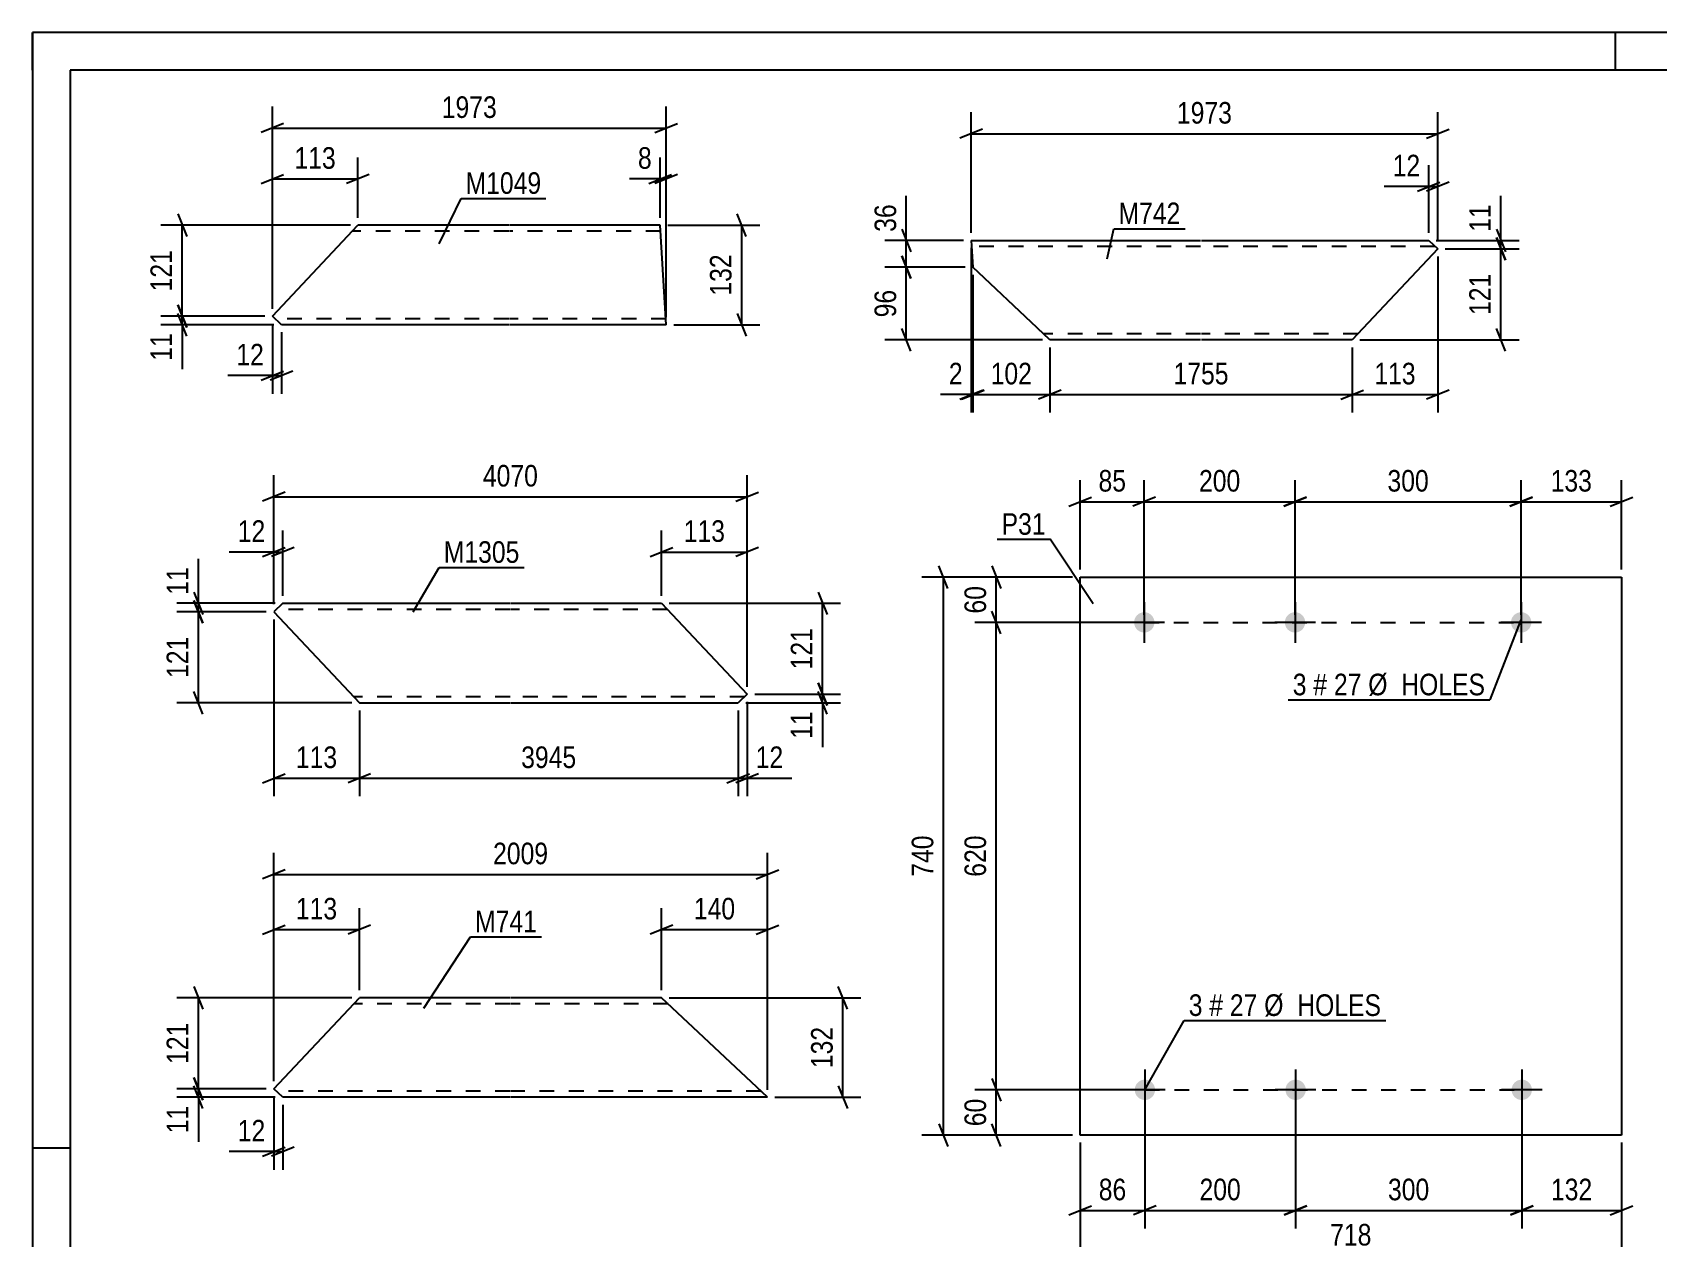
# Model space of a CAD drawing. Header units: millimetres. Extents: x 0 to 420, y 0 to 297.
# Drawn here: x 0 to 215.6, y 137.2 to 297 of the extents above; entities that cross this region are included whole.
import ezdxf

# ---------------------------------------------------------------- set-up
doc = ezdxf.new("R2010")
doc.units = ezdxf.units.MM
doc.linetypes.add('DXK_LINE_DOT2', pattern=[3.9198, 1.9599, -1.9599])
doc.styles.add('Arial Narrow', font='ARIALN.TTF', dxfattribs={"height": 0.2})

# ---------------------------------------------------------------- blocks, each defined once
blk = doc.blocks.new('Unknown-761548151-1163')
at = {"color": 5, "linetype": 'Continuous'}
for p, q in [((420, 297), (0, 297)), ((0, 297), (0, 0)), ((0, 292), (0, 297)), ((210, 292), (210, 297)), ((415, 292), (5, 292)), ((5, 292), (5, 5)), ((5, 149), (0, 149))]:
    blk.add_line(p, q, dxfattribs=at)
blk = doc.blocks.new('Part-761548151-17917 - 17916')
at = {"color": 2, "linetype": 'Continuous'}
for p, q in [((32.01, 156.91), (43.36, 168.98)), ((63.36, 168.98), (43.36, 168.98)), ((83.46, 168.98), (63.46, 168.98)), ((97.5, 155.78), (83.46, 168.98)), ((33.21, 155.78), (32.01, 156.91)), ((63.36, 155.78), (33.21, 155.78)), ((97.5, 155.78), (63.46, 155.78))]:
    blk.add_line(p, q, dxfattribs=at)
at = {"color": 7, "linetype": 'DXK_LINE_DOT2'}
for p, q in [((63.36, 168.18), (42.61, 168.18)), ((84.31, 168.18), (63.46, 168.18)), ((63.36, 156.58), (32.36, 156.58)), ((96.65, 156.58), (63.46, 156.58)), ((96.4, 156.81), (96.45, 156.76)), ((96.58, 156.64), (96.65, 156.58))]:
    blk.add_line(p, q, dxfattribs=at)
blk = doc.blocks.new('Part-761548151-17900 - 17897')
at = {"color": 2, "linetype": 'Continuous'}
for p, q in [((31.82, 259.37), (43.17, 271.44)), ((63.17, 271.44), (43.17, 271.44)), ((83.27, 271.44), (63.27, 271.44)), ((84.08, 258.24), (83.27, 271.44)), ((33.02, 258.24), (31.82, 259.37)), ((63.17, 258.24), (33.02, 258.24)), ((84.08, 258.24), (63.27, 258.24))]:
    blk.add_line(p, q, dxfattribs=at)
at = {"color": 7, "linetype": 'DXK_LINE_DOT2'}
for p, q in [((63.17, 270.64), (42.42, 270.64)), ((83.32, 270.64), (63.27, 270.64)), ((63.17, 259.04), (32.17, 259.04)), ((84.03, 259.04), (63.27, 259.04)), ((84.03, 259.04), (84.03, 259.1))]:
    blk.add_line(p, q, dxfattribs=at)
blk = doc.blocks.new('Part-761548151-17907 - 17906')
at = {"color": 2, "linetype": 'Continuous'}
for p, q in [((33.21, 221.29), (32.01, 220.16)), ((32.01, 220.16), (43.36, 208.09)), ((33.21, 221.29), (63.36, 221.29)), ((63.46, 221.29), (83.46, 221.29)), ((83.46, 221.29), (94.81, 209.23)), ((94.81, 209.23), (93.61, 208.09)), ((43.36, 208.09), (63.36, 208.09)), ((63.46, 208.09), (93.61, 208.09))]:
    blk.add_line(p, q, dxfattribs=at)
at = {"color": 7, "linetype": 'DXK_LINE_DOT2'}
for p, q in [((63.36, 220.49), (32.36, 220.49)), ((84.21, 220.49), (63.46, 220.49)), ((63.36, 208.89), (42.61, 208.89)), ((94.46, 208.89), (63.46, 208.89))]:
    blk.add_line(p, q, dxfattribs=at)
blk = doc.blocks.new('Part-761548151-17988 - 17987')
at = {"color": 2, "linetype": 'Continuous'}
for p, q in [((124.52, 269.43), (124.74, 265.86)), ((124.52, 269.43), (154.97, 269.43)), ((155.07, 269.43), (185.22, 269.43)), ((186.42, 268.3), (175.07, 256.23)), ((185.22, 269.43), (186.42, 268.3)), ((133.27, 257.83), (124.74, 265.86)), ((134.97, 256.23), (133.27, 257.83)), ((154.97, 256.23), (134.97, 256.23)), ((175.07, 256.23), (155.07, 256.23))]:
    blk.add_line(p, q, dxfattribs=at)
at = {"color": 7, "linetype": 'DXK_LINE_DOT2'}
for p, q in [((154.97, 268.63), (124.57, 268.63)), ((186.07, 268.63), (155.07, 268.63)), ((134.85, 256.36), (133.27, 257.83)), ((154.97, 257.03), (134.12, 257.03)), ((175.83, 257.03), (155.07, 257.03))]:
    blk.add_line(p, q, dxfattribs=at)
blk = doc.blocks.new('Bolt-761548151-18124 - 18122')
at = {"linetype": 'Continuous'}
for points in [[(147.49, 217.41, -1), (147.49, 220.11, -1)], [(167.49, 217.41, -1), (167.49, 220.11, -1)], [(197.49, 217.41, -1), (197.49, 220.11, -1)]]:
    blk.add_hatch(color=1, dxfattribs=at).paths.add_polyline_path(points)
at = {"color": 1, "linetype": 'Continuous'}
for p, q in [((147.49, 221.46), (147.49, 216.06)), ((167.49, 221.46), (167.49, 216.06)), ((197.49, 221.46), (197.49, 216.06)), ((150.19, 218.76), (144.79, 218.76)), ((170.19, 218.76), (164.79, 218.76)), ((200.19, 218.76), (194.79, 218.76))]:
    blk.add_line(p, q, dxfattribs=at)
blk = doc.blocks.new('Part-761548151-18123 - 18122')
at = {"color": 2, "linetype": 'Continuous'}
for p, q in [((138.99, 150.76), (138.99, 224.76)), ((138.99, 224.76), (210.79, 224.76)), ((210.79, 224.76), (210.79, 150.76)), ((210.79, 150.76), (138.99, 150.76))]:
    blk.add_line(p, q, dxfattribs=at)
blk = doc.blocks.new('Bolt-761548151-18125 - 18122')
at = {"linetype": 'Continuous'}
for points in [[(147.57, 155.41, -1), (147.57, 158.11, -1)], [(167.57, 155.41, -1), (167.57, 158.11, -1)], [(197.57, 155.41, -1), (197.57, 158.11, -1)]]:
    blk.add_hatch(color=1, dxfattribs=at).paths.add_polyline_path(points)
at = {"color": 1, "linetype": 'Continuous'}
for p, q in [((147.57, 159.46), (147.57, 154.06)), ((167.57, 159.46), (167.57, 154.06)), ((197.57, 159.46), (197.57, 154.06)), ((150.27, 156.76), (144.87, 156.76)), ((170.27, 156.76), (164.87, 156.76)), ((200.27, 156.76), (194.87, 156.76))]:
    blk.add_line(p, q, dxfattribs=at)
blk = doc.blocks.new('Line-761548151-21253 - 18122')
at = {"color": 1, "linetype": 'DXK_LINE_DOT2'}
blk.add_line((147.57, 156.76), (197.57, 156.76), dxfattribs=at)
blk = doc.blocks.new('Line-761548151-21266 - 18122')
at = {"color": 1, "linetype": 'DXK_LINE_DOT2'}
blk.add_line((147.49, 218.76), (197.49, 218.76), dxfattribs=at)
blk = doc.blocks.new('StraightDimension-761548151-18254 - 17916')
at = {"color": 7, "linetype": 'Continuous'}
for p, q in [((32.01, 155.91), (32.01, 146.16)), ((33.21, 154.78), (33.21, 146.16)), ((30.51, 147.96), (33.51, 149.16)), ((34.71, 149.16), (31.71, 147.96)), ((32.01, 148.56), (33.21, 148.56))]:
    blk.add_line(p, q, dxfattribs=at)
at = {"color": 0}
blk.add_wipeout([(31.49, 149.31), (31.49, 153.51), (26.63, 153.51), (26.63, 149.31)], dxfattribs=at)
at = {"color": 7, "linetype": 'Continuous'}
blk.add_line((32.01, 148.56), (26.1, 148.56), dxfattribs=at)
blk.add_line((32.01, 148.56), (26.1, 148.56), dxfattribs=at)
at = {"color": 3, "style": 'Arial Narrow'}
blk.add_text('12', height=2.863, dxfattribs=at).set_placement((27.23, 149.91))
blk = doc.blocks.new('StraightDimension-761548151-18246 - 17916')
at = {"color": 7, "linetype": 'Continuous'}
for p, q in [((83.46, 169.98), (83.46, 180.86)), ((97.5, 156.78), (97.5, 180.86)), ((84.96, 178.61), (81.96, 177.41)), ((83.46, 178.01), (97.5, 178.01)), ((96, 177.41), (99, 178.61))]:
    blk.add_line(p, q, dxfattribs=at)
at = {"color": 0}
blk.add_wipeout([(93.82, 178.76), (93.82, 182.96), (87.14, 182.96), (87.14, 178.76)], dxfattribs=at)
at = {"color": 3, "style": 'Arial Narrow'}
blk.add_text('140', height=2.863, dxfattribs=at).set_placement((87.74, 179.36))
blk = doc.blocks.new('StraightDimension-761548151-20603 - 17916')
at = {"color": 7, "linetype": 'Continuous'}
for p, q in [((21.41, 170.48), (22.61, 167.48)), ((42.36, 168.98), (19.16, 168.98)), ((22.01, 156.91), (22.01, 168.98)), ((22.61, 155.41), (21.41, 158.41)), ((31.01, 156.91), (19.16, 156.91))]:
    blk.add_line(p, q, dxfattribs=at)
at = {"color": 0}
blk.add_wipeout([(21.26, 166.28), (17.06, 166.28), (17.06, 159.6), (21.26, 159.6)], dxfattribs=at)
at = {"color": 3, "style": 'Arial Narrow'}
blk.add_text('121', height=2.863, rotation=90.0002, dxfattribs=at).set_placement((20.66, 160.2))
blk = doc.blocks.new('StraightDimension-761548151-18266 - 17916')
at = {"color": 7, "linetype": 'Continuous'}
for p, q in [((108.1, 167.48), (106.9, 170.48)), ((84.46, 168.98), (109.9, 168.98)), ((107.5, 155.78), (107.5, 168.98)), ((98.5, 155.78), (109.9, 155.78)), ((106.9, 157.28), (108.1, 154.28))]:
    blk.add_line(p, q, dxfattribs=at)
at = {"color": 0}
blk.add_wipeout([(106.75, 165.72), (102.55, 165.72), (102.55, 159.03), (106.75, 159.03)], dxfattribs=at)
at = {"color": 3, "style": 'Arial Narrow'}
blk.add_text('132', height=2.863, rotation=90.0002, dxfattribs=at).set_placement((106.15, 159.63))
blk = doc.blocks.new('StraightDimension-761548151-18250 - 17916')
at = {"color": 7, "linetype": 'Continuous'}
for p, q in [((32.01, 157.91), (32.01, 180.86)), ((43.36, 169.98), (43.36, 180.86)), ((30.51, 177.41), (33.51, 178.61)), ((32.01, 178.01), (43.36, 178.01)), ((44.86, 178.61), (41.86, 177.41))]:
    blk.add_line(p, q, dxfattribs=at)
at = {"color": 0}
blk.add_wipeout([(41.03, 178.76), (41.03, 182.96), (34.34, 182.96), (34.34, 178.76)], dxfattribs=at)
at = {"color": 3, "style": 'Arial Narrow'}
blk.add_text('113', height=2.863, dxfattribs=at).set_placement((34.94, 179.36))
blk = doc.blocks.new('StraightDimension-761548151-18272 - 17916')
at = {"color": 7, "linetype": 'Continuous'}
for p, q in [((32.01, 157.91), (32.01, 188.18)), ((97.5, 156.78), (97.5, 188.18)), ((33.51, 185.93), (30.51, 184.73)), ((96, 184.73), (99, 185.93)), ((32.01, 185.33), (97.5, 185.33))]:
    blk.add_line(p, q, dxfattribs=at)
at = {"color": 0}
blk.add_wipeout([(69.01, 186.08), (69.01, 190.28), (60.5, 190.28), (60.5, 186.08)], dxfattribs=at)
at = {"color": 3, "style": 'Arial Narrow'}
blk.add_text('2009', height=2.863, dxfattribs=at).set_placement((61.1, 186.68))
blk = doc.blocks.new('StraightDimension-761548151-20604 - 17916')
at = {"color": 7, "linetype": 'Continuous'}
for p, q in [((21.41, 158.41), (22.61, 155.41)), ((31.01, 156.91), (19.16, 156.91)), ((32.21, 155.78), (19.16, 155.78)), ((22.61, 154.28), (21.41, 157.28)), ((22.01, 155.78), (22.01, 156.91))]:
    blk.add_line(p, q, dxfattribs=at)
at = {"color": 0}
blk.add_wipeout([(21.26, 155.25), (17.06, 155.25), (17.06, 150.39), (21.26, 150.39)], dxfattribs=at)
at = {"color": 7, "linetype": 'Continuous'}
blk.add_line((22.01, 155.78), (22.01, 149.87), dxfattribs=at)
blk.add_line((22.01, 155.78), (22.01, 149.87), dxfattribs=at)
at = {"color": 3, "style": 'Arial Narrow'}
blk.add_text('11', height=2.863, rotation=90.0002, dxfattribs=at).set_placement((20.66, 150.99))
blk = doc.blocks.new('StraightDimension-761548151-18206 - 17897')
at = {"color": 7, "linetype": 'Continuous'}
for p, q in [((31.82, 260.37), (31.82, 287.17)), ((84.08, 259.24), (84.08, 287.17)), ((33.32, 284.92), (30.32, 283.72)), ((82.58, 283.72), (85.58, 284.92)), ((31.82, 284.32), (84.08, 284.32))]:
    blk.add_line(p, q, dxfattribs=at)
at = {"color": 0}
blk.add_wipeout([(62.21, 285.07), (62.21, 289.27), (53.69, 289.27), (53.69, 285.07)], dxfattribs=at)
at = {"color": 3, "style": 'Arial Narrow'}
blk.add_text('1973', height=2.863, dxfattribs=at).set_placement((54.29, 285.67))
blk = doc.blocks.new('StraightDimension-761548151-18188 - 17897')
at = {"color": 7, "linetype": 'Continuous'}
for p, q in [((31.82, 258.37), (31.82, 249.09)), ((33.02, 257.24), (33.02, 249.09)), ((30.32, 250.89), (33.32, 252.09)), ((34.52, 252.09), (31.52, 250.89)), ((31.82, 251.49), (33.02, 251.49))]:
    blk.add_line(p, q, dxfattribs=at)
at = {"color": 0}
blk.add_wipeout([(31.29, 252.24), (31.29, 256.44), (26.44, 256.44), (26.44, 252.24)], dxfattribs=at)
at = {"color": 7, "linetype": 'Continuous'}
blk.add_line((31.82, 251.49), (25.91, 251.49), dxfattribs=at)
blk.add_line((31.82, 251.49), (25.91, 251.49), dxfattribs=at)
at = {"color": 3, "style": 'Arial Narrow'}
blk.add_text('12', height=2.863, dxfattribs=at).set_placement((27.04, 252.84))
blk = doc.blocks.new('StraightDimension-761548151-18180 - 17897')
at = {"color": 7, "linetype": 'Continuous'}
for p, q in [((83.27, 272.44), (83.27, 280.43)), ((84.08, 259.24), (84.08, 280.43)), ((81.77, 276.98), (84.77, 278.18)), ((85.58, 278.18), (82.58, 276.98)), ((83.27, 277.58), (84.08, 277.58))]:
    blk.add_line(p, q, dxfattribs=at)
at = {"color": 0}
blk.add_wipeout([(82.74, 278.33), (82.74, 282.53), (79.72, 282.53), (79.72, 278.33)], dxfattribs=at)
at = {"color": 7, "linetype": 'Continuous'}
blk.add_line((83.27, 277.58), (79.19, 277.58), dxfattribs=at)
blk.add_line((83.27, 277.58), (79.19, 277.58), dxfattribs=at)
at = {"color": 3, "style": 'Arial Narrow'}
blk.add_text('8', height=2.86, dxfattribs=at).set_placement((80.32, 278.93))
blk = doc.blocks.new('StraightDimension-761548151-18200 - 17897')
at = {"color": 7, "linetype": 'Continuous'}
for p, q in [((94.68, 269.94), (93.48, 272.94)), ((84.27, 271.44), (96.48, 271.44)), ((94.08, 258.24), (94.08, 271.44)), ((93.48, 259.74), (94.68, 256.74)), ((85.08, 258.24), (96.48, 258.24))]:
    blk.add_line(p, q, dxfattribs=at)
at = {"color": 0}
blk.add_wipeout([(93.33, 268.18), (89.13, 268.18), (89.13, 261.5), (93.33, 261.5)], dxfattribs=at)
at = {"color": 3, "style": 'Arial Narrow'}
blk.add_text('132', height=2.863, rotation=90.0002, dxfattribs=at).set_placement((92.73, 262.1))
blk = doc.blocks.new('StraightDimension-761548151-18184 - 17897')
at = {"color": 7, "linetype": 'Continuous'}
for p, q in [((31.82, 260.37), (31.82, 280.43)), ((43.17, 272.44), (43.17, 280.43)), ((30.32, 276.98), (33.32, 278.18)), ((44.67, 278.18), (41.67, 276.98)), ((31.82, 277.58), (43.17, 277.58))]:
    blk.add_line(p, q, dxfattribs=at)
at = {"color": 0}
blk.add_wipeout([(40.84, 278.33), (40.84, 282.53), (34.15, 282.53), (34.15, 278.33)], dxfattribs=at)
at = {"color": 3, "style": 'Arial Narrow'}
blk.add_text('113', height=2.863, dxfattribs=at).set_placement((34.75, 278.93))
blk = doc.blocks.new('StraightDimension-761548151-20289 - 17897')
at = {"color": 7, "linetype": 'Continuous'}
for p, q in [((19.26, 272.94), (20.46, 269.94)), ((42.17, 271.44), (17.01, 271.44)), ((19.86, 259.37), (19.86, 271.44)), ((20.46, 257.87), (19.26, 260.87)), ((30.82, 259.37), (17.01, 259.37))]:
    blk.add_line(p, q, dxfattribs=at)
at = {"color": 0}
blk.add_wipeout([(19.11, 268.75), (14.91, 268.75), (14.91, 262.06), (19.11, 262.06)], dxfattribs=at)
at = {"color": 3, "style": 'Arial Narrow'}
blk.add_text('121', height=2.863, rotation=90.0002, dxfattribs=at).set_placement((18.51, 262.66))
blk = doc.blocks.new('StraightDimension-761548151-20290 - 17897')
at = {"color": 7, "linetype": 'Continuous'}
for p, q in [((19.26, 260.87), (20.46, 257.87)), ((30.82, 259.37), (17.01, 259.37)), ((20.46, 256.74), (19.26, 259.74)), ((19.86, 258.24), (19.86, 259.37)), ((32.02, 258.24), (17.01, 258.24))]:
    blk.add_line(p, q, dxfattribs=at)
at = {"color": 0}
blk.add_wipeout([(19.11, 257.71), (14.91, 257.71), (14.91, 252.86), (19.11, 252.86)], dxfattribs=at)
at = {"color": 7, "linetype": 'Continuous'}
blk.add_line((19.86, 258.24), (19.86, 252.33), dxfattribs=at)
blk.add_line((19.86, 258.24), (19.86, 252.33), dxfattribs=at)
at = {"color": 3, "style": 'Arial Narrow'}
blk.add_text('11', height=2.863, rotation=90.0002, dxfattribs=at).set_placement((18.51, 253.46))
blk = doc.blocks.new('StraightDimension-761548151-18242 - 17906')
at = {"color": 7, "linetype": 'Continuous'}
for p, q in [((32.01, 221.16), (32.01, 238.28)), ((94.81, 210.23), (94.81, 238.28)), ((33.51, 236.03), (30.51, 234.83)), ((32.01, 235.43), (94.81, 235.43)), ((93.31, 234.83), (96.31, 236.03))]:
    blk.add_line(p, q, dxfattribs=at)
at = {"color": 0}
blk.add_wipeout([(67.67, 236.18), (67.67, 240.38), (59.15, 240.38), (59.15, 236.18)], dxfattribs=at)
at = {"color": 3, "style": 'Arial Narrow'}
blk.add_text('4070', height=2.863, dxfattribs=at).set_placement((59.75, 236.78))
blk = doc.blocks.new('StraightDimension-761548151-20555 - 17906')
at = {"color": 7, "linetype": 'Continuous'}
for p, q in [((93.61, 207.09), (93.61, 195.69)), ((94.81, 208.23), (94.81, 195.69)), ((92.11, 197.49), (95.11, 198.69)), ((96.31, 198.69), (93.31, 197.49)), ((93.61, 198.09), (94.81, 198.09))]:
    blk.add_line(p, q, dxfattribs=at)
at = {"color": 0}
blk.add_wipeout([(100.19, 198.84), (100.19, 203.04), (95.34, 203.04), (95.34, 198.84)], dxfattribs=at)
at = {"color": 7, "linetype": 'Continuous'}
blk.add_line((94.81, 198.09), (100.72, 198.09), dxfattribs=at)
blk.add_line((94.81, 198.09), (100.72, 198.09), dxfattribs=at)
at = {"color": 3, "style": 'Arial Narrow'}
blk.add_text('12', height=2.863, dxfattribs=at).set_placement((95.94, 199.44))
blk = doc.blocks.new('StraightDimension-761548151-18218 - 17906')
at = {"color": 7, "linetype": 'Continuous'}
for p, q in [((83.46, 222.29), (83.46, 230.94)), ((94.81, 210.23), (94.81, 230.94)), ((81.96, 227.49), (84.96, 228.69)), ((96.31, 228.69), (93.31, 227.49)), ((83.46, 228.09), (94.81, 228.09))]:
    blk.add_line(p, q, dxfattribs=at)
at = {"color": 0}
blk.add_wipeout([(92.48, 228.84), (92.48, 233.04), (85.79, 233.04), (85.79, 228.84)], dxfattribs=at)
at = {"color": 3, "style": 'Arial Narrow'}
blk.add_text('113', height=2.863, dxfattribs=at).set_placement((86.39, 229.44))
blk = doc.blocks.new('StraightDimension-761548151-20470 - 17906')
at = {"color": 7, "linetype": 'Continuous'}
for p, q in [((104.21, 222.79), (105.41, 219.79)), ((84.46, 221.29), (107.21, 221.29)), ((104.81, 209.23), (104.81, 221.29)), ((95.81, 209.23), (107.21, 209.23)), ((105.41, 207.73), (104.21, 210.73))]:
    blk.add_line(p, q, dxfattribs=at)
at = {"color": 0}
blk.add_wipeout([(104.06, 218.6), (99.86, 218.6), (99.86, 211.92), (104.06, 211.92)], dxfattribs=at)
at = {"color": 3, "style": 'Arial Narrow'}
blk.add_text('121', height=2.863, rotation=90.0002, dxfattribs=at).set_placement((103.46, 212.52))
blk = doc.blocks.new('StraightDimension-761548151-18222 - 17906')
at = {"color": 7, "linetype": 'Continuous'}
for p, q in [((32.01, 221.16), (32.01, 230.94)), ((33.21, 222.29), (33.21, 230.94)), ((30.51, 227.49), (33.51, 228.69)), ((34.71, 228.69), (31.71, 227.49)), ((32.01, 228.09), (33.21, 228.09))]:
    blk.add_line(p, q, dxfattribs=at)
at = {"color": 0}
blk.add_wipeout([(31.49, 228.84), (31.49, 233.04), (26.63, 233.04), (26.63, 228.84)], dxfattribs=at)
at = {"color": 7, "linetype": 'Continuous'}
blk.add_line((32.01, 228.09), (26.1, 228.09), dxfattribs=at)
blk.add_line((32.01, 228.09), (26.1, 228.09), dxfattribs=at)
at = {"color": 3, "style": 'Arial Narrow'}
blk.add_text('12', height=2.863, dxfattribs=at).set_placement((27.23, 229.44))
blk = doc.blocks.new('StraightDimension-761548151-20387 - 17906')
at = {"color": 7, "linetype": 'Continuous'}
for p, q in [((21.41, 222.79), (22.61, 219.79)), ((32.21, 221.29), (19.16, 221.29)), ((31.01, 220.16), (19.16, 220.16)), ((22.61, 218.66), (21.41, 221.66)), ((22.01, 220.16), (22.01, 221.29))]:
    blk.add_line(p, q, dxfattribs=at)
at = {"color": 0}
blk.add_wipeout([(21.26, 226.68), (17.06, 226.68), (17.06, 221.82), (21.26, 221.82)], dxfattribs=at)
at = {"color": 7, "linetype": 'Continuous'}
blk.add_line((22.01, 221.29), (22.01, 227.2), dxfattribs=at)
blk.add_line((22.01, 221.29), (22.01, 227.2), dxfattribs=at)
at = {"color": 3, "style": 'Arial Narrow'}
blk.add_text('11', height=2.863, rotation=90.0002, dxfattribs=at).set_placement((20.66, 222.42))
blk = doc.blocks.new('StraightDimension-761548151-20388 - 17906')
at = {"color": 7, "linetype": 'Continuous'}
for p, q in [((31.01, 220.16), (19.16, 220.16)), ((21.41, 221.66), (22.61, 218.66)), ((22.01, 208.09), (22.01, 220.16)), ((22.61, 206.59), (21.41, 209.59)), ((42.36, 208.09), (19.16, 208.09))]:
    blk.add_line(p, q, dxfattribs=at)
at = {"color": 0}
blk.add_wipeout([(21.26, 217.47), (17.06, 217.47), (17.06, 210.79), (21.26, 210.79)], dxfattribs=at)
at = {"color": 3, "style": 'Arial Narrow'}
blk.add_text('121', height=2.863, rotation=90.0002, dxfattribs=at).set_placement((20.66, 211.39))
blk = doc.blocks.new('StraightDimension-761548151-20471 - 17906')
at = {"color": 7, "linetype": 'Continuous'}
for p, q in [((95.81, 209.23), (107.21, 209.23)), ((104.21, 210.73), (105.41, 207.73)), ((105.41, 206.59), (104.21, 209.59)), ((104.81, 208.09), (104.81, 209.23)), ((94.61, 208.09), (107.21, 208.09))]:
    blk.add_line(p, q, dxfattribs=at)
at = {"color": 0}
blk.add_wipeout([(104.06, 207.57), (99.86, 207.57), (99.86, 202.71), (104.06, 202.71)], dxfattribs=at)
at = {"color": 7, "linetype": 'Continuous'}
blk.add_line((104.81, 208.09), (104.81, 202.19), dxfattribs=at)
blk.add_line((104.81, 208.09), (104.81, 202.19), dxfattribs=at)
at = {"color": 3, "style": 'Arial Narrow'}
blk.add_text('11', height=2.863, rotation=90.0002, dxfattribs=at).set_placement((103.46, 203.31))
blk = doc.blocks.new('StraightDimension-761548151-20556 - 17906')
at = {"color": 7, "linetype": 'Continuous'}
for p, q in [((43.36, 207.09), (43.36, 195.69)), ((93.61, 207.09), (93.61, 195.69)), ((44.86, 198.69), (41.86, 197.49)), ((92.11, 197.49), (95.11, 198.69)), ((43.36, 198.09), (93.61, 198.09))]:
    blk.add_line(p, q, dxfattribs=at)
at = {"color": 0}
blk.add_wipeout([(72.74, 198.84), (72.74, 203.04), (64.23, 203.04), (64.23, 198.84)], dxfattribs=at)
at = {"color": 3, "style": 'Arial Narrow'}
blk.add_text('3945', height=2.863, dxfattribs=at).set_placement((64.83, 199.44))
blk = doc.blocks.new('StraightDimension-761548151-20557 - 17906')
at = {"color": 7, "linetype": 'Continuous'}
for p, q in [((32.01, 219.16), (32.01, 195.69)), ((43.36, 207.09), (43.36, 195.69)), ((30.51, 197.49), (33.51, 198.69)), ((44.86, 198.69), (41.86, 197.49)), ((32.01, 198.09), (43.36, 198.09))]:
    blk.add_line(p, q, dxfattribs=at)
at = {"color": 0}
blk.add_wipeout([(41.03, 198.84), (41.03, 203.04), (34.34, 203.04), (34.34, 198.84)], dxfattribs=at)
at = {"color": 3, "style": 'Arial Narrow'}
blk.add_text('113', height=2.863, dxfattribs=at).set_placement((34.94, 199.44))
blk = doc.blocks.new('StraightDimension-761548151-20941 - 17987')
at = {"color": 7, "linetype": 'Continuous'}
for p, q in [((124.74, 264.86), (124.74, 246.58)), ((134.97, 255.23), (134.97, 246.58)), ((123.24, 248.38), (126.24, 249.58)), ((124.74, 248.98), (134.97, 248.98)), ((136.47, 249.58), (133.47, 248.38))]:
    blk.add_line(p, q, dxfattribs=at)
at = {"color": 0}
blk.add_wipeout([(133.2, 249.73), (133.2, 253.93), (126.51, 253.93), (126.51, 249.73)], dxfattribs=at)
at = {"color": 3, "style": 'Arial Narrow'}
blk.add_text('102', height=2.863, dxfattribs=at).set_placement((127.11, 250.33))
blk = doc.blocks.new('StraightDimension-761548151-20940 - 17987')
at = {"color": 7, "linetype": 'Continuous'}
for p, q in [((134.97, 255.23), (134.97, 246.58)), ((175.07, 255.23), (175.07, 246.58)), ((136.47, 249.58), (133.47, 248.38)), ((134.97, 248.98), (175.07, 248.98)), ((173.57, 248.38), (176.57, 249.58))]:
    blk.add_line(p, q, dxfattribs=at)
at = {"color": 0}
blk.add_wipeout([(159.28, 249.73), (159.28, 253.93), (150.77, 253.93), (150.77, 249.73)], dxfattribs=at)
at = {"color": 3, "style": 'Arial Narrow'}
blk.add_text('1755', height=2.863, dxfattribs=at).set_placement((151.37, 250.33))
blk = doc.blocks.new('StraightDimension-761548151-18402 - 17987')
at = {"color": 7, "linetype": 'Continuous'}
for p, q in [((124.52, 270.43), (124.52, 286.42)), ((186.42, 269.3), (186.42, 286.42)), ((126.02, 284.17), (123.02, 282.97)), ((124.52, 283.57), (186.42, 283.57)), ((184.92, 282.97), (187.92, 284.17))]:
    blk.add_line(p, q, dxfattribs=at)
at = {"color": 0}
blk.add_wipeout([(159.73, 284.32), (159.73, 288.52), (151.22, 288.52), (151.22, 284.32)], dxfattribs=at)
at = {"color": 3, "style": 'Arial Narrow'}
blk.add_text('1973', height=2.863, dxfattribs=at).set_placement((151.82, 284.92))
blk = doc.blocks.new('StraightDimension-761548151-18378 - 17987')
at = {"color": 7, "linetype": 'Continuous'}
for p, q in [((185.22, 270.43), (185.22, 279.42)), ((186.42, 269.3), (186.42, 279.42)), ((183.72, 275.97), (186.72, 277.17)), ((187.92, 277.17), (184.92, 275.97)), ((185.22, 276.57), (186.42, 276.57))]:
    blk.add_line(p, q, dxfattribs=at)
at = {"color": 0}
blk.add_wipeout([(184.7, 277.32), (184.7, 281.52), (179.84, 281.52), (179.84, 277.32)], dxfattribs=at)
at = {"color": 7, "linetype": 'Continuous'}
blk.add_line((185.22, 276.57), (179.31, 276.57), dxfattribs=at)
blk.add_line((185.22, 276.57), (179.31, 276.57), dxfattribs=at)
at = {"color": 3, "style": 'Arial Narrow'}
blk.add_text('12', height=2.863, dxfattribs=at).set_placement((180.44, 277.92))
blk = doc.blocks.new('StraightDimension-761548151-20939 - 17987')
at = {"color": 7, "linetype": 'Continuous'}
for p, q in [((186.42, 267.3), (186.42, 246.58)), ((175.07, 255.23), (175.07, 246.58)), ((173.57, 248.38), (176.57, 249.58)), ((175.07, 248.98), (186.42, 248.98)), ((187.92, 249.58), (184.92, 248.38))]:
    blk.add_line(p, q, dxfattribs=at)
at = {"color": 0}
blk.add_wipeout([(184.09, 249.73), (184.09, 253.93), (177.41, 253.93), (177.41, 249.73)], dxfattribs=at)
at = {"color": 3, "style": 'Arial Narrow'}
blk.add_text('113', height=2.863, dxfattribs=at).set_placement((178.01, 250.33))
blk = doc.blocks.new('StraightDimension-761548151-20942 - 17987')
at = {"color": 7, "linetype": 'Continuous'}
for p, q in [((124.52, 268.43), (124.52, 246.58)), ((124.74, 264.86), (124.74, 246.58)), ((123.02, 248.38), (126.02, 249.58)), ((126.24, 249.58), (123.24, 248.38)), ((124.52, 248.98), (124.74, 248.98))]:
    blk.add_line(p, q, dxfattribs=at)
at = {"color": 0}
blk.add_wipeout([(123.99, 249.73), (123.99, 253.93), (120.97, 253.93), (120.97, 249.73)], dxfattribs=at)
at = {"color": 7, "linetype": 'Continuous'}
blk.add_line((124.52, 248.98), (120.44, 248.98), dxfattribs=at)
blk.add_line((124.52, 248.98), (120.44, 248.98), dxfattribs=at)
at = {"color": 3, "style": 'Arial Narrow'}
blk.add_text('2', height=2.86, dxfattribs=at).set_placement((121.57, 250.33))
blk = doc.blocks.new('StraightDimension-761548151-21090 - 17987')
at = {"color": 7, "linetype": 'Continuous'}
for p, q in [((115.32, 270.93), (116.52, 267.93)), ((123.52, 269.43), (113.07, 269.43)), ((116.52, 264.36), (115.32, 267.36)), ((115.92, 265.86), (115.92, 269.43)), ((123.74, 265.86), (113.07, 265.86))]:
    blk.add_line(p, q, dxfattribs=at)
at = {"color": 0}
blk.add_wipeout([(115.17, 274.81), (110.97, 274.81), (110.97, 269.96), (115.17, 269.96)], dxfattribs=at)
at = {"color": 7, "linetype": 'Continuous'}
blk.add_line((115.92, 269.43), (115.92, 275.34), dxfattribs=at)
blk.add_line((115.92, 269.43), (115.92, 275.34), dxfattribs=at)
at = {"color": 3, "style": 'Arial Narrow'}
blk.add_text('36', height=2.863, rotation=90.0002, dxfattribs=at).set_placement((114.57, 270.56))
blk = doc.blocks.new('StraightDimension-761548151-21091 - 17987')
at = {"color": 7, "linetype": 'Continuous'}
for p, q in [((115.32, 267.36), (116.52, 264.36)), ((123.74, 265.86), (113.07, 265.86)), ((115.92, 256.23), (115.92, 265.86)), ((116.52, 254.73), (115.32, 257.73)), ((133.97, 256.23), (113.07, 256.23))]:
    blk.add_line(p, q, dxfattribs=at)
at = {"color": 0}
blk.add_wipeout([(115.17, 263.47), (110.97, 263.47), (110.97, 258.62), (115.17, 258.62)], dxfattribs=at)
at = {"color": 3, "style": 'Arial Narrow'}
blk.add_text('96', height=2.863, rotation=90.0002, dxfattribs=at).set_placement((114.57, 259.22))
blk = doc.blocks.new('StraightDimension-761548151-21167 - 17987')
at = {"color": 7, "linetype": 'Continuous'}
for p, q in [((194.21, 270.93), (195.41, 267.93)), ((195.41, 266.8), (194.21, 269.8)), ((186.22, 269.43), (197.21, 269.43)), ((187.42, 268.3), (197.21, 268.3)), ((194.81, 268.3), (194.81, 269.43))]:
    blk.add_line(p, q, dxfattribs=at)
at = {"color": 0}
blk.add_wipeout([(194.06, 274.81), (189.86, 274.81), (189.86, 269.96), (194.06, 269.96)], dxfattribs=at)
at = {"color": 7, "linetype": 'Continuous'}
blk.add_line((194.81, 269.43), (194.81, 275.34), dxfattribs=at)
blk.add_line((194.81, 269.43), (194.81, 275.34), dxfattribs=at)
at = {"color": 3, "style": 'Arial Narrow'}
blk.add_text('11', height=2.863, rotation=90.0002, dxfattribs=at).set_placement((193.46, 270.56))
blk = doc.blocks.new('StraightDimension-761548151-21168 - 17987')
at = {"color": 7, "linetype": 'Continuous'}
for p, q in [((194.21, 269.8), (195.41, 266.8)), ((187.42, 268.3), (197.21, 268.3)), ((194.81, 256.23), (194.81, 268.3)), ((195.41, 254.73), (194.21, 257.73)), ((176.07, 256.23), (197.21, 256.23))]:
    blk.add_line(p, q, dxfattribs=at)
at = {"color": 0}
blk.add_wipeout([(194.06, 265.61), (189.86, 265.61), (189.86, 258.93), (194.06, 258.93)], dxfattribs=at)
at = {"color": 3, "style": 'Arial Narrow'}
blk.add_text('121', height=2.863, rotation=90.0002, dxfattribs=at).set_placement((193.46, 259.53))
blk = doc.blocks.new('StraightDimension-761548151-18601 - 18122')
at = {"color": 7, "linetype": 'Continuous'}
for p, q in [((147.57, 155.76), (147.57, 138.36)), ((138.99, 149.76), (138.99, 138.36)), ((137.49, 140.16), (140.49, 141.36)), ((138.99, 140.76), (147.57, 140.76)), ((149.07, 141.36), (146.07, 140.16))]:
    blk.add_line(p, q, dxfattribs=at)
at = {"color": 0}
blk.add_wipeout([(145.71, 141.51), (145.71, 145.71), (140.85, 145.71), (140.85, 141.51)], dxfattribs=at)
at = {"color": 3, "style": 'Arial Narrow'}
blk.add_text('86', height=2.863, dxfattribs=at).set_placement((141.45, 142.11))
blk = doc.blocks.new('StraightDimension-761548151-18583 - 18122')
at = {"color": 7, "linetype": 'Continuous'}
for p, q in [((167.49, 219.76), (167.49, 237.61)), ((197.49, 219.76), (197.49, 237.61)), ((168.99, 235.36), (165.99, 234.16)), ((195.99, 234.16), (198.99, 235.36)), ((167.49, 234.76), (197.49, 234.76))]:
    blk.add_line(p, q, dxfattribs=at)
at = {"color": 0}
blk.add_wipeout([(185.84, 235.51), (185.84, 239.71), (179.15, 239.71), (179.15, 235.51)], dxfattribs=at)
at = {"color": 3, "style": 'Arial Narrow'}
blk.add_text('300', height=2.863, dxfattribs=at).set_placement((179.75, 236.11))
blk = doc.blocks.new('StraightDimension-761548151-18566 - 18122')
at = {"color": 7, "linetype": 'Continuous'}
for p, q in [((137.99, 224.76), (125, 224.76)), ((127.25, 226.26), (128.45, 223.26)), ((127.85, 218.76), (127.85, 224.76)), ((128.45, 217.26), (127.25, 220.26)), ((146.49, 218.76), (125, 218.76))]:
    blk.add_line(p, q, dxfattribs=at)
at = {"color": 0}
blk.add_wipeout([(127.1, 224.19), (122.9, 224.19), (122.9, 219.33), (127.1, 219.33)], dxfattribs=at)
at = {"color": 3, "style": 'Arial Narrow'}
blk.add_text('60', height=2.863, rotation=90.0002, dxfattribs=at).set_placement((126.5, 219.93))
blk = doc.blocks.new('StraightDimension-761548151-18567 - 18122')
at = {"color": 7, "linetype": 'Continuous'}
for p, q in [((128.45, 217.26), (127.25, 220.26)), ((146.49, 218.76), (125, 218.76)), ((127.85, 156.76), (127.85, 218.76)), ((127.25, 158.26), (128.45, 155.26)), ((146.57, 156.76), (125, 156.76))]:
    blk.add_line(p, q, dxfattribs=at)
at = {"color": 0}
blk.add_wipeout([(127.1, 191.1), (122.9, 191.1), (122.9, 184.42), (127.1, 184.42)], dxfattribs=at)
at = {"color": 3, "style": 'Arial Narrow'}
blk.add_text('620', height=2.863, rotation=90.0002, dxfattribs=at).set_placement((126.5, 185.02))
blk = doc.blocks.new('StraightDimension-761548151-18568 - 18122')
at = {"color": 7, "linetype": 'Continuous'}
for p, q in [((127.25, 158.26), (128.45, 155.26)), ((146.57, 156.76), (125, 156.76)), ((127.85, 150.76), (127.85, 156.76)), ((128.45, 149.26), (127.25, 152.26)), ((137.99, 150.76), (125, 150.76))]:
    blk.add_line(p, q, dxfattribs=at)
at = {"color": 0}
blk.add_wipeout([(127.1, 156.19), (122.9, 156.19), (122.9, 151.33), (127.1, 151.33)], dxfattribs=at)
at = {"color": 3, "style": 'Arial Narrow'}
blk.add_text('60', height=2.863, rotation=90.0002, dxfattribs=at).set_placement((126.5, 151.93))
blk = doc.blocks.new('StraightDimension-761548151-18578 - 18122')
at = {"color": 7, "linetype": 'Continuous'}
for p, q in [((137.99, 224.76), (118, 224.76)), ((121.45, 223.26), (120.25, 226.26)), ((120.85, 150.76), (120.85, 224.76)), ((120.25, 152.26), (121.45, 149.26)), ((137.99, 150.76), (118, 150.76))]:
    blk.add_line(p, q, dxfattribs=at)
at = {"color": 0}
blk.add_wipeout([(120.1, 191.1), (115.9, 191.1), (115.9, 184.42), (120.1, 184.42)], dxfattribs=at)
at = {"color": 3, "style": 'Arial Narrow'}
blk.add_text('740', height=2.863, rotation=90.0002, dxfattribs=at).set_placement((119.5, 185.02))
blk = doc.blocks.new('StraightDimension-761548151-18582 - 18122')
at = {"color": 7, "linetype": 'Continuous'}
for p, q in [((197.49, 219.76), (197.49, 237.61)), ((210.79, 225.76), (210.79, 237.61)), ((198.99, 235.36), (195.99, 234.16)), ((209.29, 234.16), (212.29, 235.36)), ((197.49, 234.76), (210.79, 234.76))]:
    blk.add_line(p, q, dxfattribs=at)
at = {"color": 0}
blk.add_wipeout([(207.49, 235.51), (207.49, 239.71), (200.8, 239.71), (200.8, 235.51)], dxfattribs=at)
at = {"color": 3, "style": 'Arial Narrow'}
blk.add_text('133', height=2.863, dxfattribs=at).set_placement((201.4, 236.11))
blk = doc.blocks.new('StraightDimension-761548151-18584 - 18122')
at = {"color": 7, "linetype": 'Continuous'}
for p, q in [((147.49, 219.76), (147.49, 237.61)), ((167.49, 219.76), (167.49, 237.61)), ((148.99, 235.36), (145.99, 234.16)), ((165.99, 234.16), (168.99, 235.36)), ((147.49, 234.76), (167.49, 234.76))]:
    blk.add_line(p, q, dxfattribs=at)
at = {"color": 0}
blk.add_wipeout([(160.84, 235.51), (160.84, 239.71), (154.15, 239.71), (154.15, 235.51)], dxfattribs=at)
at = {"color": 3, "style": 'Arial Narrow'}
blk.add_text('200', height=2.863, dxfattribs=at).set_placement((154.75, 236.11))
blk = doc.blocks.new('StraightDimension-761548151-18585 - 18122')
at = {"color": 7, "linetype": 'Continuous'}
for p, q in [((138.99, 225.76), (138.99, 237.61)), ((147.49, 219.76), (147.49, 237.61)), ((137.49, 234.16), (140.49, 235.36)), ((148.99, 235.36), (145.99, 234.16)), ((138.99, 234.76), (147.49, 234.76))]:
    blk.add_line(p, q, dxfattribs=at)
at = {"color": 0}
blk.add_wipeout([(145.67, 235.51), (145.67, 239.71), (140.82, 239.71), (140.82, 235.51)], dxfattribs=at)
at = {"color": 3, "style": 'Arial Narrow'}
blk.add_text('85', height=2.863, dxfattribs=at).set_placement((141.42, 236.11))
blk = doc.blocks.new('StraightDimension-761548151-18598 - 18122')
at = {"color": 7, "linetype": 'Continuous'}
for p, q in [((197.57, 155.76), (197.57, 138.36)), ((210.79, 149.76), (210.79, 138.36)), ((199.07, 141.36), (196.07, 140.16)), ((197.57, 140.76), (210.79, 140.76)), ((209.29, 140.16), (212.29, 141.36))]:
    blk.add_line(p, q, dxfattribs=at)
at = {"color": 0}
blk.add_wipeout([(207.52, 141.51), (207.52, 145.71), (200.84, 145.71), (200.84, 141.51)], dxfattribs=at)
at = {"color": 3, "style": 'Arial Narrow'}
blk.add_text('132', height=2.863, dxfattribs=at).set_placement((201.44, 142.11))
blk = doc.blocks.new('StraightDimension-761548151-18599 - 18122')
at = {"color": 7, "linetype": 'Continuous'}
for p, q in [((167.57, 155.76), (167.57, 138.36)), ((197.57, 155.76), (197.57, 138.36)), ((169.07, 141.36), (166.07, 140.16)), ((167.57, 140.76), (197.57, 140.76)), ((196.07, 140.16), (199.07, 141.36))]:
    blk.add_line(p, q, dxfattribs=at)
at = {"color": 0}
blk.add_wipeout([(185.91, 141.51), (185.91, 145.71), (179.22, 145.71), (179.22, 141.51)], dxfattribs=at)
at = {"color": 3, "style": 'Arial Narrow'}
blk.add_text('300', height=2.863, dxfattribs=at).set_placement((179.82, 142.11))
blk = doc.blocks.new('StraightDimension-761548151-18600 - 18122')
at = {"color": 7, "linetype": 'Continuous'}
for p, q in [((147.57, 155.76), (147.57, 138.36)), ((167.57, 155.76), (167.57, 138.36)), ((149.07, 141.36), (146.07, 140.16)), ((147.57, 140.76), (167.57, 140.76)), ((166.07, 140.16), (169.07, 141.36))]:
    blk.add_line(p, q, dxfattribs=at)
at = {"color": 0}
blk.add_wipeout([(160.91, 141.51), (160.91, 145.71), (154.22, 145.71), (154.22, 141.51)], dxfattribs=at)
at = {"color": 3, "style": 'Arial Narrow'}
blk.add_text('200', height=2.863, dxfattribs=at).set_placement((154.82, 142.11))
blk = doc.blocks.new('StraightDimension-761548151-18614 - 18122')
at = {"color": 7, "linetype": 'Continuous'}
for p, q in [((138.99, 149.76), (138.99, 132.36)), ((210.79, 149.76), (210.79, 132.36)), ((140.49, 135.36), (137.49, 134.16)), ((138.99, 134.76), (210.79, 134.76)), ((209.29, 134.16), (212.29, 135.36))]:
    blk.add_line(p, q, dxfattribs=at)
at = {"color": 0}
blk.add_wipeout([(178.24, 135.51), (178.24, 139.71), (171.55, 139.71), (171.55, 135.51)], dxfattribs=at)
at = {"color": 3, "style": 'Arial Narrow'}
blk.add_text('718', height=2.863, dxfattribs=at).set_placement((172.15, 136.11))
blk = doc.blocks.new('Mark-761548151-18696 - 17916')
at = {"color": 0}
blk.add_wipeout([(66.93, 177.65), (66.93, 180.65), (58.71, 180.65), (58.71, 177.65)], dxfattribs=at)
blk.add_wipeout([(66.93, 177.65), (66.93, 180.65), (58.71, 180.65), (58.71, 177.65)], dxfattribs=at)
at = {"color": 30, "linetype": 'Continuous'}
for p, q in [((51.9, 167.61), (58.11, 177.05)), ((58.11, 177.05), (67.53, 177.05))]:
    blk.add_line(p, q, dxfattribs=at)
at = {"color": 3, "style": 'Arial Narrow'}
blk.add_text('M741', height=2.863, dxfattribs=at).set_placement((58.71, 177.65))
blk = doc.blocks.new('Mark-761548151-18690 - 17897')
at = {"color": 0}
blk.add_wipeout([(67.5, 275.6), (67.5, 278.6), (57.45, 278.6), (57.45, 275.6)], dxfattribs=at)
blk.add_wipeout([(67.5, 275.6), (67.5, 278.6), (57.45, 278.6), (57.45, 275.6)], dxfattribs=at)
at = {"color": 30, "linetype": 'Continuous'}
for p, q in [((53.93, 268.97), (56.85, 275)), ((56.85, 275), (68.1, 275))]:
    blk.add_line(p, q, dxfattribs=at)
at = {"color": 3, "style": 'Arial Narrow'}
blk.add_text('M1049', height=2.863, dxfattribs=at).set_placement((57.45, 275.6))
blk = doc.blocks.new('Mark-761548151-18693 - 17906')
at = {"color": 0}
blk.add_wipeout([(64.61, 226.66), (64.61, 229.66), (54.56, 229.66), (54.56, 226.66)], dxfattribs=at)
blk.add_wipeout([(64.61, 226.66), (64.61, 229.66), (54.56, 229.66), (54.56, 226.66)], dxfattribs=at)
at = {"color": 30, "linetype": 'Continuous'}
for p, q in [((50.51, 220.14), (53.96, 226.06)), ((53.96, 226.06), (65.21, 226.06))]:
    blk.add_line(p, q, dxfattribs=at)
at = {"color": 3, "style": 'Arial Narrow'}
blk.add_text('M1305', height=2.863, dxfattribs=at).set_placement((54.56, 226.66))
blk = doc.blocks.new('Mark-761548151-18717 - 17987')
at = {"color": 0}
blk.add_wipeout([(152.3, 271.58), (152.3, 274.58), (144.07, 274.58), (144.07, 271.58)], dxfattribs=at)
blk.add_wipeout([(152.3, 271.58), (152.3, 274.58), (144.07, 274.58), (144.07, 271.58)], dxfattribs=at)
at = {"color": 30, "linetype": 'Continuous'}
for p, q in [((142.56, 266.97), (143.47, 270.98)), ((143.47, 270.98), (152.9, 270.98))]:
    blk.add_line(p, q, dxfattribs=at)
at = {"color": 3, "style": 'Arial Narrow'}
blk.add_text('M742', height=2.863, dxfattribs=at).set_placement((144.07, 271.58))
blk = doc.blocks.new('Mark-761548151-18747 - 18122')
at = {"color": 0}
blk.add_wipeout([(134.4, 230.38), (134.4, 233.38), (128.56, 233.38), (128.56, 230.38)], dxfattribs=at)
blk.add_wipeout([(134.4, 230.38), (134.4, 233.38), (128.56, 233.38), (128.56, 230.38)], dxfattribs=at)
at = {"color": 30, "linetype": 'Continuous'}
for p in [(127.96, 229.78), (140.73, 221.23)]:
    blk.add_line(p, (135, 229.78), dxfattribs=at)
at = {"color": 3, "style": 'Arial Narrow'}
blk.add_text('P31', height=2.863, dxfattribs=at).set_placement((128.56, 230.38))
blk = doc.blocks.new('Mark-761548151-18750 - 18122')
at = {"color": 0}
blk.add_wipeout([(169.02, 209.09), (169.02, 212.09), (167.19, 212.09), (167.19, 209.09)], dxfattribs=at)
blk.add_wipeout([(169.02, 209.09), (169.02, 212.09), (167.19, 212.09), (167.19, 209.09)], dxfattribs=at)
blk.add_wipeout([(171.75, 209.09), (171.75, 212.09), (169.92, 212.09), (169.92, 209.09)], dxfattribs=at)
blk.add_wipeout([(171.75, 209.09), (171.75, 212.09), (169.92, 212.09), (169.92, 209.09)], dxfattribs=at)
at = {"color": 3, "style": 'Arial Narrow'}
blk.add_text('3', height=2.86, dxfattribs=at).set_placement((167.19, 209.09))
at = {"color": 0}
blk.add_wipeout([(176.3, 209.09), (176.3, 212.09), (172.65, 212.09), (172.65, 209.09)], dxfattribs=at)
blk.add_wipeout([(176.3, 209.09), (176.3, 212.09), (172.65, 212.09), (172.65, 209.09)], dxfattribs=at)
at = {"color": 3, "style": 'Arial Narrow'}
blk.add_text('#', height=2.86, dxfattribs=at).set_placement((169.92, 209.09))
at = {"color": 0}
blk.add_wipeout([(192.73, 209.09), (192.73, 212.09), (177.2, 212.09), (177.2, 209.09)], dxfattribs=at)
blk.add_wipeout([(192.73, 209.09), (192.73, 212.09), (177.2, 212.09), (177.2, 209.09)], dxfattribs=at)
at = {"color": 7, "linetype": 'Continuous'}
for p in [(197.45, 219.12), (166.59, 208.49)]:
    blk.add_line(p, (193.33, 208.49), dxfattribs=at)
at = {"color": 3, "style": 'Arial Narrow'}
for s, p in [('27', (172.65, 209.09)), ('Ø  HOLES', (177.2, 209.09))]:
    blk.add_text(s, height=2.863, dxfattribs=at).set_placement(p)
blk = doc.blocks.new('Mark-761548151-18751 - 18122')
at = {"color": 0}
blk.add_wipeout([(155.22, 166.56), (155.22, 169.56), (153.39, 169.56), (153.39, 166.56)], dxfattribs=at)
blk.add_wipeout([(155.22, 166.56), (155.22, 169.56), (153.39, 169.56), (153.39, 166.56)], dxfattribs=at)
at = {"color": 7, "linetype": 'Continuous'}
blk.add_line((147.57, 156.76), (152.79, 165.96), dxfattribs=at)
at = {"color": 0}
blk.add_wipeout([(157.94, 166.56), (157.94, 169.56), (156.12, 169.56), (156.12, 166.56)], dxfattribs=at)
blk.add_wipeout([(157.94, 166.56), (157.94, 169.56), (156.12, 169.56), (156.12, 166.56)], dxfattribs=at)
at = {"color": 3, "style": 'Arial Narrow'}
blk.add_text('3', height=2.86, dxfattribs=at).set_placement((153.39, 166.56))
at = {"color": 0}
blk.add_wipeout([(162.5, 166.56), (162.5, 169.56), (158.84, 169.56), (158.84, 166.56)], dxfattribs=at)
blk.add_wipeout([(162.5, 166.56), (162.5, 169.56), (158.84, 169.56), (158.84, 166.56)], dxfattribs=at)
at = {"color": 3, "style": 'Arial Narrow'}
blk.add_text('#', height=2.86, dxfattribs=at).set_placement((156.12, 166.56))
at = {"color": 0}
blk.add_wipeout([(178.93, 166.56), (178.93, 169.56), (163.4, 169.56), (163.4, 166.56)], dxfattribs=at)
blk.add_wipeout([(178.93, 166.56), (178.93, 169.56), (163.4, 169.56), (163.4, 166.56)], dxfattribs=at)
at = {"color": 7, "linetype": 'Continuous'}
blk.add_line((152.79, 165.96), (179.53, 165.96), dxfattribs=at)
at = {"color": 3, "style": 'Arial Narrow'}
for s, p in [('27', (158.84, 166.56)), ('Ø  HOLES', (163.4, 166.56))]:
    blk.add_text(s, height=2.863, dxfattribs=at).set_placement(p)

msp = doc.modelspace()

# ---------------------------------------------------------------- block references
for name in ['Unknown-761548151-1163', 'Part-761548151-17900 - 17897', 'Part-761548151-17988 - 17987', 'Part-761548151-18123 - 18122', 'Part-761548151-17907 - 17906', 'Bolt-761548151-18124 - 18122', 'Line-761548151-21266 - 18122', 'Part-761548151-17917 - 17916', 'Bolt-761548151-18125 - 18122', 'Line-761548151-21253 - 18122']:
    msp.add_blockref(name, (0, 0))

# ---------------------------------------------------------------- next in the draw order: block references
for name in ['StraightDimension-761548151-18206 - 17897', 'StraightDimension-761548151-18402 - 17987', 'StraightDimension-761548151-20941 - 17987', 'StraightDimension-761548151-18242 - 17906', 'StraightDimension-761548151-18583 - 18122', 'StraightDimension-761548151-18566 - 18122', 'StraightDimension-761548151-20555 - 17906', 'StraightDimension-761548151-18246 - 17916', 'StraightDimension-761548151-18254 - 17916', 'StraightDimension-761548151-18601 - 18122', 'StraightDimension-761548151-18598 - 18122']:
    msp.add_blockref(name, (0, 0))

# ---------------------------------------------------------------- next in the draw order: block references
for name in ['StraightDimension-761548151-18184 - 17897', 'StraightDimension-761548151-18180 - 17897', 'StraightDimension-761548151-18378 - 17987', 'Mark-761548151-18690 - 17897', 'Mark-761548151-18717 - 17987', 'StraightDimension-761548151-20942 - 17987', 'StraightDimension-761548151-18188 - 17897', 'StraightDimension-761548151-20940 - 17987', 'StraightDimension-761548151-18582 - 18122', 'StraightDimension-761548151-18222 - 17906', 'StraightDimension-761548151-18218 - 17906', 'Mark-761548151-18693 - 17906', 'StraightDimension-761548151-18567 - 18122', 'StraightDimension-761548151-20603 - 17916', 'StraightDimension-761548151-18266 - 17916', 'StraightDimension-761548151-18599 - 18122']:
    msp.add_blockref(name, (0, 0))

# ---------------------------------------------------------------- next in the draw order: block references
for name in ['StraightDimension-761548151-21090 - 17987', 'StraightDimension-761548151-20289 - 17897', 'StraightDimension-761548151-18200 - 17897', 'StraightDimension-761548151-20939 - 17987', 'StraightDimension-761548151-18584 - 18122', 'StraightDimension-761548151-20387 - 17906', 'StraightDimension-761548151-20470 - 17906', 'StraightDimension-761548151-18250 - 17916', 'StraightDimension-761548151-18568 - 18122']:
    msp.add_blockref(name, (0, 0))

# ---------------------------------------------------------------- next in the draw order: block references
for name in ['StraightDimension-761548151-21167 - 17987', 'StraightDimension-761548151-21091 - 17987', 'StraightDimension-761548151-20290 - 17897', 'StraightDimension-761548151-18578 - 18122', 'StraightDimension-761548151-20388 - 17906', 'Mark-761548151-18750 - 18122', 'StraightDimension-761548151-20471 - 17906', 'StraightDimension-761548151-18272 - 17916', 'StraightDimension-761548151-18600 - 18122']:
    msp.add_blockref(name, (0, 0))

# ---------------------------------------------------------------- next in the draw order: block references
for name in ['StraightDimension-761548151-21168 - 17987', 'StraightDimension-761548151-18585 - 18122', 'StraightDimension-761548151-20556 - 17906', 'Mark-761548151-18696 - 17916', 'Mark-761548151-18751 - 18122', 'StraightDimension-761548151-20604 - 17916', 'StraightDimension-761548151-18614 - 18122']:
    msp.add_blockref(name, (0, 0))

# ---------------------------------------------------------------- next in the draw order: block references
for name in ['Mark-761548151-18747 - 18122', 'StraightDimension-761548151-20557 - 17906']:
    msp.add_blockref(name, (0, 0))

doc.saveas('drawing.dxf')
